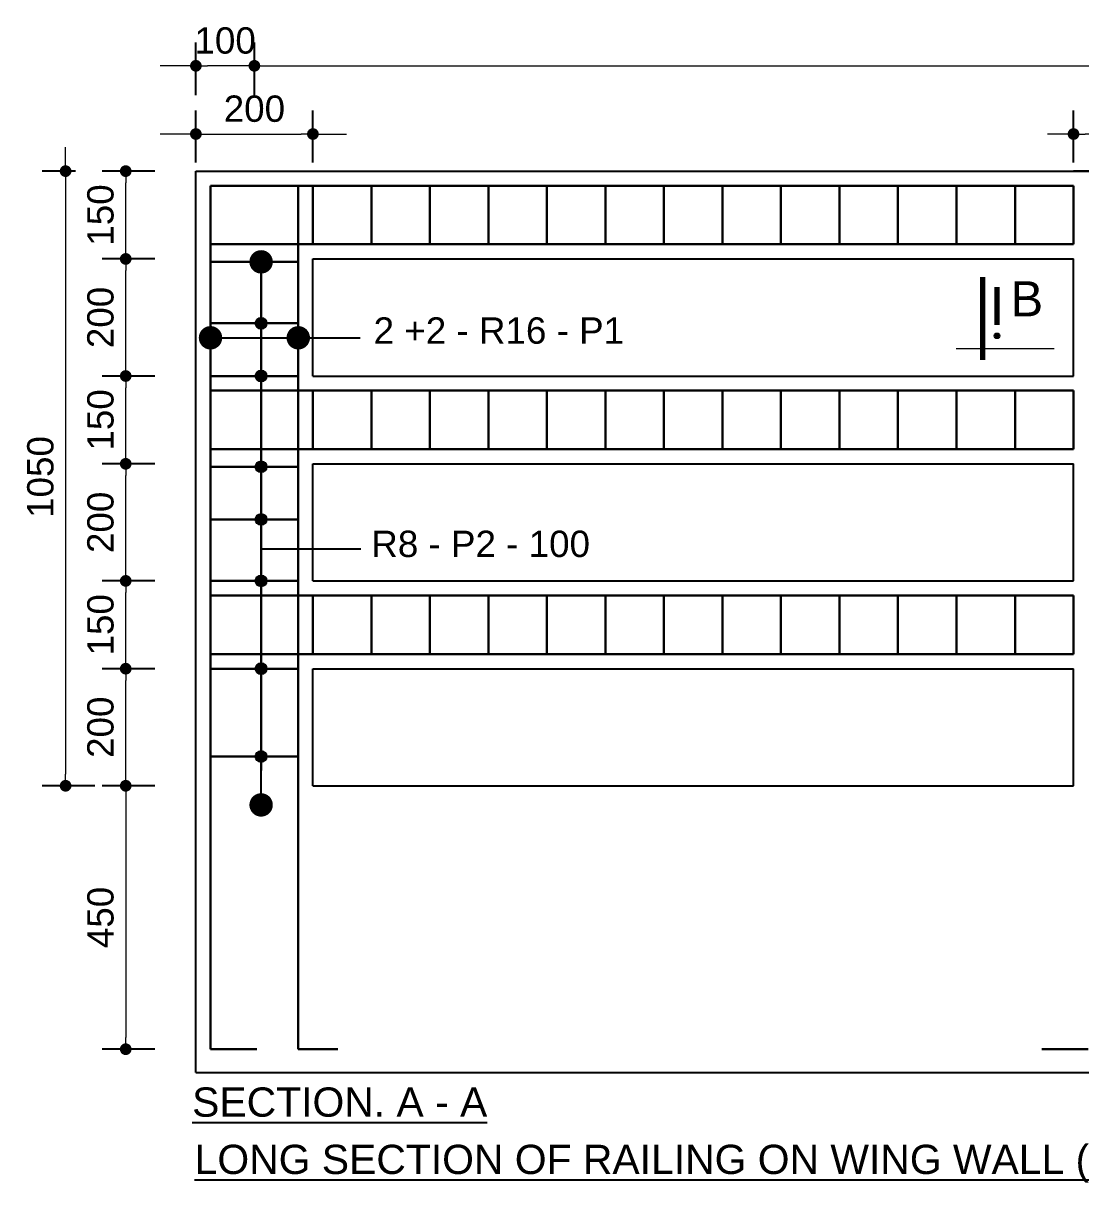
# Model space of a CAD drawing. Header units: millimetres. Extents: x 52966 to 62703, y 7652 to 27430.
# Drawn here: x 52966 to 54774, y 11349 to 13330 of the extents above; entities that cross this region are included whole.
import ezdxf

# ---------------------------------------------------------------- set-up
doc = ezdxf.new("R2010")
doc.units = ezdxf.units.MM
doc.header["$PDMODE"] = 3
for name, color, linetype, lineweight in [('Ber', 12, 'Continuous', 30), ('Deck Slab', 11, 'Continuous', 25), ('Dimision', 4, 'Continuous', 18), ('Girder Line', 200, 'Continuous', 13), ('Pile', 7, 'Continuous', 20), ('Text', 7, 'Continuous', 18)]:
    doc.layers.add(name, color=color, linetype=linetype, lineweight=lineweight)
doc.styles.get("Standard").update_dxf_attribs({"font": 'arial.ttf'})
doc.dimstyles.new('ISO-25', dxfattribs={"dimtxt": 75, "dimasz": 28, "dimexe": 75, "dimexo": 45.625, "dimgap": 20, "dimtad": 1, "dimtoh": 1, "dimdec": 0, "dimtxsty": 'Standard', "dimblk": 'DOT', "dimcen": 300, "dimclrd": 256, "dimclre": 256, "dimclrt": 256, "dimadec": 0, "dimazin": 0, "dimtfac": 1, "dimtdec": 0, "dimtix": 1, "dimtmove": 0, "dimatfit": 3, "dimldrblk": 'DOT', "dimfxl": 1, "dimlwd": -1, "dimarcsym": 0})

# ---------------------------------------------------------------- blocks, each defined once
blk = doc.blocks.new('_Dot')
at = {"color": 0, "linetype": 'ByBlock', "lineweight": -2}
blk.add_line((-0.5, 0), (-1, 0), dxfattribs=at)
at = {"color": 0, "linetype": 'ByBlock', "const_width": 0.5}
blk.add_lwpolyline([(-0.25, 0, 1), (0.25, 0, 1)], format="xyb", close=True, dxfattribs=at)
blk = doc.blocks.new('*D34')
at = {"layer": 'Defpoints', "color": 0, "linetype": 'Continuous', "transparency": 16777216}
for p in [(57772.8, 13257.6), (57772.8, 13207.6), (53361.3, 13152.6)]:
    blk.add_point(p, dxfattribs=at)
at = {"layer": 'Dimision', "linetype": 'Continuous', "lineweight": -2, "transparency": 16777216}
for p, q in [((53361.3, 13207.6), (53361.3, 13297.6)), ((57772.8, 13253.3), (57772.8, 13297.6))]:
    blk.add_line(p, q, dxfattribs=at)
at = {"layer": 'Dimision', "linetype": 'Continuous', "transparency": 16777216}
blk.add_line((53381.3, 13257.6), (57752.8, 13257.6), dxfattribs=at)
at = {"layer": 'Dimision', "linetype": 'Continuous', "transparency": 16777216, "xscale": 20, "yscale": 20, "zscale": 20, "rotation": 180}
blk.add_blockref('_Dot', (53361.3, 13257.6), dxfattribs=at)
at = {"layer": 'Dimision', "linetype": 'Continuous', "transparency": 16777216, "xscale": 20, "yscale": 20, "zscale": 20}
blk.add_blockref('_Dot', (57772.8, 13257.6), dxfattribs=at)
at = {"layer": 'Dimision', "linetype": 'Continuous', "transparency": 16777216, "insert": (55567, 13300.9), "char_height": 45, "width": 1748.65, "attachment_point": 5}
blk.add_mtext('5x1415mm c/c =7075mm For Abutment', dxfattribs=at)
blk = doc.blocks.new('*D35')
at = {"layer": 'Defpoints', "color": 0, "linetype": 'Continuous', "transparency": 16777216}
for p in [(53461.3, 13141.1), (53261.3, 13077.7), (53461.3, 13077.7)]:
    blk.add_point(p, dxfattribs=at)
at = {"layer": 'Dimision', "linetype": 'Continuous', "lineweight": -2, "transparency": 16777216}
for p, q in [((53261.3, 13092.7), (53261.3, 13181.1)), ((53461.3, 13092.7), (53461.3, 13181.1))]:
    blk.add_line(p, q, dxfattribs=at)
at = {"layer": 'Dimision', "linetype": 'Continuous', "transparency": 16777216}
blk.add_line((53281.3, 13141.1), (53441.3, 13141.1), dxfattribs=at)
at = {"layer": 'Dimision', "linetype": 'Continuous', "transparency": 16777216, "xscale": 20, "yscale": 20, "zscale": 20, "rotation": 180}
blk.add_blockref('_Dot', (53261.3, 13141.1), dxfattribs=at)
at = {"layer": 'Dimision', "linetype": 'Continuous', "transparency": 16777216, "xscale": 20, "yscale": 20, "zscale": 20}
blk.add_blockref('_Dot', (53461.3, 13141.1), dxfattribs=at)
at = {"layer": 'Dimision', "linetype": 'Continuous', "transparency": 16777216, "insert": (53361.3, 13184.1), "char_height": 45, "attachment_point": 5}
blk.add_mtext('200', dxfattribs=at)
blk = doc.blocks.new('*D36')
at = {"layer": 'Defpoints', "color": 0, "linetype": 'Continuous', "transparency": 16777216}
for p in [(54761.3, 13141.1), (54761.3, 13077.7), (54961.3, 13077.7)]:
    blk.add_point(p, dxfattribs=at)
at = {"layer": 'Dimision', "linetype": 'Continuous', "lineweight": -2, "transparency": 16777216}
for p, q in [((54761.3, 13092.7), (54761.3, 13181.1)), ((54961.3, 13092.7), (54961.3, 13181.1))]:
    blk.add_line(p, q, dxfattribs=at)
at = {"layer": 'Dimision', "linetype": 'Continuous', "transparency": 16777216}
blk.add_line((54941.3, 13141.1), (54781.3, 13141.1), dxfattribs=at)
at = {"layer": 'Dimision', "linetype": 'Continuous', "transparency": 16777216, "xscale": 20, "yscale": 20, "zscale": 20, "rotation": 180}
blk.add_blockref('_Dot', (54761.3, 13141.1), dxfattribs=at)
at = {"layer": 'Dimision', "linetype": 'Continuous', "transparency": 16777216, "xscale": 20, "yscale": 20, "zscale": 20}
blk.add_blockref('_Dot', (54961.3, 13141.1), dxfattribs=at)
at = {"layer": 'Dimision', "linetype": 'Continuous', "transparency": 16777216, "insert": (54861.3, 13184.1), "char_height": 45, "attachment_point": 5}
blk.add_mtext('200', dxfattribs=at)
blk = doc.blocks.new('*D25')
at = {"layer": 'Defpoints', "color": 0, "linetype": 'Continuous', "transparency": 16777216}
for p in [(53101.4, 13077.7), (53038.6, 12027.7), (53461.3, 12027.7)]:
    blk.add_point(p, dxfattribs=at)
at = {"layer": 'Dimision', "linetype": 'Continuous', "lineweight": -2, "transparency": 16777216}
for p, q in [((53055.8, 13077.7), (52998.6, 13077.7)), ((53088.6, 12027.7), (52998.6, 12027.7))]:
    blk.add_line(p, q, dxfattribs=at)
at = {"layer": 'Dimision', "linetype": 'Continuous', "transparency": 16777216}
blk.add_line((53038.6, 13057.7), (53038.6, 12047.7), dxfattribs=at)
at = {"layer": 'Dimision', "linetype": 'Continuous', "transparency": 16777216, "xscale": 20, "yscale": 20, "zscale": 20}
for p, rotation in [((53038.6, 13077.7), 90), ((53038.6, 12027.7), 270)]:
    blk.add_blockref('_Dot', p, dxfattribs=dict(at, rotation=rotation))
at = {"layer": 'Dimision', "linetype": 'Continuous', "transparency": 16777216, "insert": (52995.7, 12555.2), "char_height": 45, "attachment_point": 5, "rotation": 90}
blk.add_mtext('1050', dxfattribs=at)
blk = doc.blocks.new('*D27')
at = {"layer": 'Defpoints', "color": 0, "linetype": 'Continuous', "transparency": 16777216}
for p in [(53261.3, 13257.6), (53261.3, 13112.9), (53361.3, 13112.9)]:
    blk.add_point(p, dxfattribs=at)
at = {"layer": 'Dimision', "linetype": 'Continuous', "lineweight": -2, "transparency": 16777216}
for p, q in [((53261.3, 13207.6), (53261.3, 13297.6)), ((53361.3, 13207.6), (53361.3, 13297.6))]:
    blk.add_line(p, q, dxfattribs=at)
at = {"layer": 'Dimision', "linetype": 'Continuous', "transparency": 16777216}
blk.add_line((53341.3, 13257.6), (53281.3, 13257.6), dxfattribs=at)
at = {"layer": 'Dimision', "linetype": 'Continuous', "transparency": 16777216, "xscale": 20, "yscale": 20, "zscale": 20, "rotation": 180}
blk.add_blockref('_Dot', (53261.3, 13257.6), dxfattribs=at)
at = {"layer": 'Dimision', "linetype": 'Continuous', "transparency": 16777216, "xscale": 20, "yscale": 20, "zscale": 20}
blk.add_blockref('_Dot', (53361.3, 13257.6), dxfattribs=at)
at = {"layer": 'Dimision', "linetype": 'Continuous', "transparency": 16777216, "insert": (53311.3, 13300.6), "char_height": 45, "attachment_point": 5}
blk.add_mtext('100', dxfattribs=at)
blk = doc.blocks.new('*D28')
at = {"layer": 'Defpoints', "color": 0, "linetype": 'Continuous', "transparency": 16777216}
for p in [(53141.4, 12377.7), (53261.3, 12377.7), (53261.3, 12227.7)]:
    blk.add_point(p, dxfattribs=at)
at = {"layer": 'Dimision', "linetype": 'Continuous', "lineweight": -2, "transparency": 16777216}
for p, q in [((53191.4, 12377.7), (53101.4, 12377.7)), ((53191.4, 12227.7), (53101.4, 12227.7))]:
    blk.add_line(p, q, dxfattribs=at)
at = {"layer": 'Dimision', "linetype": 'Continuous', "transparency": 16777216}
blk.add_line((53141.4, 12247.7), (53141.4, 12357.7), dxfattribs=at)
at = {"layer": 'Dimision', "linetype": 'Continuous', "transparency": 16777216, "xscale": 20, "yscale": 20, "zscale": 20}
for p, rotation in [((53141.4, 12377.7), 90), ((53141.4, 12227.7), 270)]:
    blk.add_blockref('_Dot', p, dxfattribs=dict(at, rotation=rotation))
at = {"layer": 'Dimision', "linetype": 'Continuous', "transparency": 16777216, "insert": (53098.4, 12302.7), "char_height": 45, "attachment_point": 5, "rotation": 90}
blk.add_mtext('150', dxfattribs=at)
blk = doc.blocks.new('*D29')
at = {"layer": 'Defpoints', "color": 0, "linetype": 'Continuous', "transparency": 16777216}
for p in [(53141.4, 12577.7), (53261.3, 12577.7), (53261.3, 12377.7)]:
    blk.add_point(p, dxfattribs=at)
at = {"layer": 'Dimision', "linetype": 'Continuous', "lineweight": -2, "transparency": 16777216}
for p, q in [((53191.4, 12577.7), (53101.4, 12577.7)), ((53191.4, 12377.7), (53101.4, 12377.7))]:
    blk.add_line(p, q, dxfattribs=at)
at = {"layer": 'Dimision', "linetype": 'Continuous', "transparency": 16777216}
blk.add_line((53141.4, 12397.7), (53141.4, 12557.7), dxfattribs=at)
at = {"layer": 'Dimision', "linetype": 'Continuous', "transparency": 16777216, "xscale": 20, "yscale": 20, "zscale": 20}
for p, rotation in [((53141.4, 12577.7), 90), ((53141.4, 12377.7), 270)]:
    blk.add_blockref('_Dot', p, dxfattribs=dict(at, rotation=rotation))
at = {"layer": 'Dimision', "linetype": 'Continuous', "transparency": 16777216, "insert": (53098.4, 12477.7), "char_height": 45, "attachment_point": 5, "rotation": 90}
blk.add_mtext('200', dxfattribs=at)
blk = doc.blocks.new('*D30')
at = {"layer": 'Defpoints', "color": 0, "linetype": 'Continuous', "transparency": 16777216}
for p in [(53141.4, 12727.7), (53261.3, 12727.7), (53261.3, 12577.7)]:
    blk.add_point(p, dxfattribs=at)
at = {"layer": 'Dimision', "linetype": 'Continuous', "lineweight": -2, "transparency": 16777216}
for p, q in [((53191.4, 12727.7), (53101.4, 12727.7)), ((53191.4, 12577.7), (53101.4, 12577.7))]:
    blk.add_line(p, q, dxfattribs=at)
at = {"layer": 'Dimision', "linetype": 'Continuous', "transparency": 16777216}
blk.add_line((53141.4, 12597.7), (53141.4, 12707.7), dxfattribs=at)
at = {"layer": 'Dimision', "linetype": 'Continuous', "transparency": 16777216, "xscale": 20, "yscale": 20, "zscale": 20}
for p, rotation in [((53141.4, 12727.7), 90), ((53141.4, 12577.7), 270)]:
    blk.add_blockref('_Dot', p, dxfattribs=dict(at, rotation=rotation))
at = {"layer": 'Dimision', "linetype": 'Continuous', "transparency": 16777216, "insert": (53098.4, 12652.7), "char_height": 45, "attachment_point": 5, "rotation": 90}
blk.add_mtext('150', dxfattribs=at)
blk = doc.blocks.new('*D31')
at = {"layer": 'Defpoints', "color": 0, "linetype": 'Continuous', "transparency": 16777216}
for p in [(53141.4, 12927.7), (53261.3, 12927.7), (53261.3, 12727.7)]:
    blk.add_point(p, dxfattribs=at)
at = {"layer": 'Dimision', "linetype": 'Continuous', "lineweight": -2, "transparency": 16777216}
for p, q in [((53191.4, 12927.7), (53101.4, 12927.7)), ((53191.4, 12727.7), (53101.4, 12727.7))]:
    blk.add_line(p, q, dxfattribs=at)
at = {"layer": 'Dimision', "linetype": 'Continuous', "transparency": 16777216}
blk.add_line((53141.4, 12747.7), (53141.4, 12907.7), dxfattribs=at)
at = {"layer": 'Dimision', "linetype": 'Continuous', "transparency": 16777216, "xscale": 20, "yscale": 20, "zscale": 20}
for p, rotation in [((53141.4, 12927.7), 90), ((53141.4, 12727.7), 270)]:
    blk.add_blockref('_Dot', p, dxfattribs=dict(at, rotation=rotation))
at = {"layer": 'Dimision', "linetype": 'Continuous', "transparency": 16777216, "insert": (53098.4, 12827.7), "char_height": 45, "attachment_point": 5, "rotation": 90}
blk.add_mtext('200', dxfattribs=at)
blk = doc.blocks.new('*D37')
at = {"layer": 'Defpoints', "color": 0, "linetype": 'Continuous', "transparency": 16777216}
for p in [(53141.4, 13077.7), (53261.3, 13077.7), (53261.3, 12927.7)]:
    blk.add_point(p, dxfattribs=at)
at = {"layer": 'Dimision', "linetype": 'Continuous', "lineweight": -2, "transparency": 16777216}
for p, q in [((53191.4, 13077.7), (53101.4, 13077.7)), ((53191.4, 12927.7), (53101.4, 12927.7))]:
    blk.add_line(p, q, dxfattribs=at)
at = {"layer": 'Dimision', "linetype": 'Continuous', "transparency": 16777216}
blk.add_line((53141.4, 12947.7), (53141.4, 13057.7), dxfattribs=at)
at = {"layer": 'Dimision', "linetype": 'Continuous', "transparency": 16777216, "xscale": 20, "yscale": 20, "zscale": 20}
for p, rotation in [((53141.4, 13077.7), 90), ((53141.4, 12927.7), 270)]:
    blk.add_blockref('_Dot', p, dxfattribs=dict(at, rotation=rotation))
at = {"layer": 'Dimision', "linetype": 'Continuous', "transparency": 16777216, "insert": (53098.4, 13002.7), "char_height": 45, "attachment_point": 5, "rotation": 90}
blk.add_mtext('150', dxfattribs=at)
blk = doc.blocks.new('*D33')
at = {"layer": 'Defpoints', "color": 0, "linetype": 'Continuous', "transparency": 16777216}
for p in [(53141.4, 12227.7), (53261.3, 12227.7), (53261.3, 12027.7)]:
    blk.add_point(p, dxfattribs=at)
at = {"layer": 'Dimision', "linetype": 'Continuous', "lineweight": -2, "transparency": 16777216}
for p, q in [((53191.4, 12227.7), (53101.4, 12227.7)), ((53191.4, 12027.7), (53101.4, 12027.7))]:
    blk.add_line(p, q, dxfattribs=at)
at = {"layer": 'Dimision', "linetype": 'Continuous', "transparency": 16777216}
blk.add_line((53141.4, 12047.7), (53141.4, 12207.7), dxfattribs=at)
at = {"layer": 'Dimision', "linetype": 'Continuous', "transparency": 16777216, "xscale": 20, "yscale": 20, "zscale": 20}
for p, rotation in [((53141.4, 12227.7), 90), ((53141.4, 12027.7), 270)]:
    blk.add_blockref('_Dot', p, dxfattribs=dict(at, rotation=rotation))
at = {"layer": 'Dimision', "linetype": 'Continuous', "transparency": 16777216, "insert": (53098.4, 12127.7), "char_height": 45, "attachment_point": 5, "rotation": 90}
blk.add_mtext('200', dxfattribs=at)
blk = doc.blocks.new('*D38')
at = {"layer": 'Defpoints', "color": 0, "linetype": 'Continuous', "transparency": 16777216}
for p in [(53461.3, 12027.7), (53141.4, 11577.7), (53286.3, 11577.7)]:
    blk.add_point(p, dxfattribs=at)
at = {"layer": 'Dimision', "linetype": 'Continuous', "lineweight": -2, "transparency": 16777216}
for p, q in [((53191.4, 12027.7), (53101.4, 12027.7)), ((53191.4, 11577.7), (53101.4, 11577.7))]:
    blk.add_line(p, q, dxfattribs=at)
at = {"layer": 'Dimision', "linetype": 'Continuous', "transparency": 16777216}
blk.add_line((53141.4, 12007.7), (53141.4, 11597.7), dxfattribs=at)
at = {"layer": 'Dimision', "linetype": 'Continuous', "transparency": 16777216, "xscale": 20, "yscale": 20, "zscale": 20}
for p, rotation in [((53141.4, 12027.7), 90), ((53141.4, 11577.7), 270)]:
    blk.add_blockref('_Dot', p, dxfattribs=dict(at, rotation=rotation))
at = {"layer": 'Dimision', "linetype": 'Continuous', "transparency": 16777216, "insert": (53098.4, 11802.7), "char_height": 45, "attachment_point": 5, "rotation": 90}
blk.add_mtext('450', dxfattribs=at)

msp = doc.modelspace()

# ---------------------------------------------------------------- hatches: boundary and pattern name
at = {"layer": 'Dimision', "linetype": 'Continuous'}
h = msp.add_hatch(color=256, dxfattribs=at)
h.paths.add_polyline_path([(53382.8, 12817.7, 1), (53362.8, 12817.7)])
h.paths.add_polyline_path([(53382.8, 12817.7), (53362.8, 12817.7, 1)])
h = msp.add_hatch(color=256, dxfattribs=at)
h.paths.add_polyline_path([(53382.8, 12727.7, 1), (53362.8, 12727.7)])
h.paths.add_polyline_path([(53382.8, 12727.7), (53362.8, 12727.7, 1)])
h = msp.add_hatch(color=256, dxfattribs=at)
h.paths.add_polyline_path([(53362.8, 12572.7), (53382.8, 12572.7, 1)])
h.paths.add_polyline_path([(53382.8, 12572.7), (53362.8, 12572.7, 1)])
h = msp.add_hatch(color=256, dxfattribs=at)
h.paths.add_polyline_path([(53362.8, 12482.7), (53382.8, 12482.7, 1)])
h.paths.add_polyline_path([(53382.8, 12482.7), (53362.8, 12482.7, 1)])
h = msp.add_hatch(color=256, dxfattribs=at)
h.paths.add_polyline_path([(53362.8, 12377.7), (53382.8, 12377.7, 1)])
h.paths.add_polyline_path([(53382.8, 12377.7), (53362.8, 12377.7, 1)])
h = msp.add_hatch(color=256, dxfattribs=at)
h.paths.add_polyline_path([(53362.8, 12227.7), (53382.8, 12227.7, 1)])
h.paths.add_polyline_path([(53382.8, 12227.7), (53362.8, 12227.7, 1)])
h = msp.add_hatch(color=256, dxfattribs=at)
h.paths.add_polyline_path([(53362.8, 12077.7), (53382.8, 12077.7, 1)])
h.paths.add_polyline_path([(53382.8, 12077.7), (53362.8, 12077.7, 1)])
at = {"layer": 'Pile', "ltscale": 5}
h = msp.add_hatch(color=5, dxfattribs=at)
h.set_gradient(color1=(0, 0, 255), one_color=1, tint=1, name='CYLINDER')
h.paths.add_polyline_path([(54625.7, 12796.4, 1), (54635.2, 12796.4, 1)])

# ---------------------------------------------------------------- linework, layer by layer
at = {"layer": 'Ber', "linetype": 'Continuous'}
for p, q in [((53286.3, 11577.7), (53286.3, 13052.7)), ((53286.3, 13052.7), (54761.3, 13052.7)), ((53436.3, 11577.7), (53436.3, 13052.7)), ((53461.3, 12952.7), (53461.3, 13052.7)), ((53561.3, 12952.7), (53561.3, 13052.7)), ((53661.3, 12952.7), (53661.3, 13052.7)), ((53761.3, 12952.7), (53761.3, 13052.7)), ((53861.3, 12952.7), (53861.3, 13052.7)), ((53961.3, 12952.7), (53961.3, 13052.7)), ((54061.3, 12952.7), (54061.3, 13052.7)), ((54161.3, 12952.7), (54161.3, 13052.7)), ((54261.3, 12952.7), (54261.3, 13052.7)), ((54361.3, 12952.7), (54361.3, 13052.7)), ((54461.3, 12952.7), (54461.3, 13052.7)), ((54561.3, 12952.7), (54561.3, 13052.7)), ((54561.3, 12952.7), (54561.3, 13052.7)), ((54661.3, 12952.7), (54661.3, 13052.7)), ((54761.3, 12952.7), (54761.3, 13052.7)), ((54761.3, 13052.7), (54761.3, 13052.7)), ((53286.3, 12952.7), (54761.3, 12952.7)), ((54761.3, 12952.7), (54761.3, 12952.7)), ((53286.3, 12922.7), (53436.3, 12922.7)), ((53286.3, 12817.7), (53436.3, 12817.7)), ((53286.3, 12727.7), (53436.3, 12727.7)), ((53286.3, 12702.7), (54661.3, 12702.7)), ((53461.3, 12602.7), (53461.3, 12702.7)), ((53561.3, 12602.7), (53561.3, 12702.7)), ((53661.3, 12602.7), (53661.3, 12702.7)), ((53761.3, 12602.7), (53761.3, 12702.7)), ((53861.3, 12602.7), (53861.3, 12702.7)), ((53961.3, 12602.7), (53961.3, 12702.7)), ((54061.3, 12602.7), (54061.3, 12702.7)), ((54161.3, 12602.7), (54161.3, 12702.7)), ((54261.3, 12602.7), (54261.3, 12702.7)), ((54361.3, 12602.7), (54361.3, 12702.7)), ((54461.3, 12602.7), (54461.3, 12702.7)), ((54561.3, 12602.7), (54561.3, 12702.7)), ((54661.3, 12602.7), (54661.3, 12702.7)), ((54661.3, 12702.7), (54761.3, 12702.7)), ((54761.3, 12602.7), (54761.3, 12702.7)), ((53286.3, 12602.7), (54761.3, 12602.7)), ((54761.3, 12602.7), (54761.3, 12602.7)), ((53286.3, 12572.7), (53436.3, 12572.7)), ((53286.3, 12482.7), (53436.3, 12482.7)), ((53286.3, 12377.7), (53436.3, 12377.7)), ((53286.3, 12352.7), (54761.3, 12352.7)), ((53461.3, 12252.7), (53461.3, 12352.7)), ((53561.3, 12252.7), (53561.3, 12352.7)), ((53661.3, 12252.7), (53661.3, 12352.7)), ((53761.3, 12252.7), (53761.3, 12352.7)), ((53861.3, 12252.7), (53861.3, 12352.7)), ((53961.3, 12252.7), (53961.3, 12352.7)), ((54061.3, 12252.7), (54061.3, 12352.7)), ((54161.3, 12252.7), (54161.3, 12352.7)), ((54261.3, 12252.7), (54261.3, 12352.7)), ((54361.3, 12252.7), (54361.3, 12352.7)), ((54461.3, 12252.7), (54461.3, 12352.7)), ((54561.3, 12252.7), (54561.3, 12352.7)), ((54661.3, 12252.7), (54661.3, 12352.7)), ((54761.3, 12252.7), (54761.3, 12352.7)), ((54761.3, 12352.7), (54761.3, 12352.7)), ((53286.3, 12252.7), (53436.3, 12252.7)), ((53436.3, 12252.7), (54761.3, 12252.7)), ((54761.3, 12252.7), (54761.3, 12252.7)), ((53286.3, 12227.7), (53436.3, 12227.7)), ((53286.3, 12077.7), (53436.3, 12077.7)), ((53286.3, 11577.7), (53365.6, 11577.7)), ((53436.3, 11577.7), (53504, 11577.7)), ((54707, 11577.7), (54786.3, 11577.7))]:
    msp.add_line(p, q, dxfattribs=at)
at = {"layer": 'Deck Slab', "linetype": 'Continuous'}
for p, q in [((53261.3, 13077.7), (55592.3, 13077.7)), ((53261.3, 11537.7), (53261.3, 13077.7)), ((55592.3, 13077.7), (54761.3, 13077.7)), ((53461.3, 12727.7), (53461.3, 12927.7)), ((53461.3, 12927.7), (54761.3, 12927.7)), ((53461.3, 12927.7), (54761.3, 12927.7)), ((54761.3, 12727.7), (54761.3, 12927.7)), ((53461.3, 12727.7), (54761.3, 12727.7)), ((53461.3, 12727.7), (54761.3, 12727.7)), ((53461.3, 12602.7), (53461.3, 12702.7)), ((53461.3, 12377.7), (53461.3, 12577.7)), ((53461.3, 12577.7), (54761.3, 12577.7)), ((53461.3, 12577.7), (54761.3, 12577.7)), ((54761.3, 12377.7), (54761.3, 12577.7)), ((53372.8, 12432.2), (53543.4, 12432.2)), ((53461.3, 12377.7), (54761.3, 12377.7)), ((53461.3, 12377.7), (54761.3, 12377.7)), ((53461.3, 12252.7), (53461.3, 12352.7)), ((53461.3, 12027.7), (53461.3, 12227.7)), ((53461.3, 12227.7), (54761.3, 12227.7)), ((53461.3, 12227.7), (54761.3, 12227.7)), ((54761.3, 12027.7), (54761.3, 12227.7)), ((53461.3, 12027.7), (54761.3, 12027.7)), ((53261.3, 11537.7), (55599.3, 11537.7))]:
    msp.add_line(p, q, dxfattribs=at)
msp.add_circle((53372.8, 12898.7), 3.637978807091713e-12, dxfattribs=at)
at = {"layer": 'Dimision', "linetype": 'Continuous'}
for p, q in [((53261.3, 13257.6), (53200.4, 13257.6)), ((53261.3, 13141.1), (53200.4, 13141.1)), ((53461.3, 13141.1), (53519, 13141.1)), ((54761.3, 13141.1), (54716.9, 13141.1)), ((53038.6, 13077.7), (53038.6, 13118.7))]:
    msp.add_line(p, q, dxfattribs=at)
for centre in [(53372.8, 12817.7), (53372.8, 12727.7), (53372.8, 12572.7), (53372.8, 12482.7), (53372.8, 12377.7), (53372.8, 12227.7), (53372.8, 12077.7)]:
    msp.add_circle(centre, 10, dxfattribs=at)
at = {"layer": 'Pile', "ltscale": 5}
msp.add_line((54728.2, 12774), (54560.9, 12774), dxfattribs=at)
at = {"layer": 'Pile', "ltscale": 5, "const_width": 9.49}
for points in [[(54606, 12755), (54606, 12896.6)], [(54630.5, 12814.7), (54630.5, 12879.5)]]:
    msp.add_lwpolyline(points, dxfattribs=at)
at = {"layer": 'Pile', "ltscale": 5}
msp.add_circle((54630.5, 12796.4), 4.75, dxfattribs=at)

# ---------------------------------------------------------------- texts
at = {"layer": 'Deck Slab', "linetype": 'Continuous', "insert": (53254.9, 11512.4), "char_height": 50, "attachment_point": 1}
msp.add_mtext('{\\LSECTION. A - A}', dxfattribs=at)
at = {"layer": 'Deck Slab', "linetype": 'Continuous', "insert": (53259.2, 11414.5), "char_height": 50, "width": 2201.052, "attachment_point": 1}
msp.add_mtext('{\\LLONG SECTION OF RAILING ON WING WALL (A1 & A2)}', dxfattribs=at)
at = {"layer": 'Girder Line'}
msp.add_text('B', height=60, dxfattribs=at).set_placement((54653.6, 12829.6))
at = {"layer": 'Text', "linetype": 'Continuous', "char_height": 45, "attachment_point": 1}
for s, insert in [('2 +2 - R16 - P1', (53565.1, 12827.9)), ('R8 - P2 - 100 ', (53561.1, 12463.5))]:
    msp.add_mtext(s, dxfattribs=dict(at, insert=insert))

# ---------------------------------------------------------------- dimensions: what is measured, and where the dimension line sits
at = {"layer": 'Dimision', "linetype": 'Continuous'}
dim = msp.add_linear_dim(base=(53261.3, 13257.6), p1=(53361.3, 13112.9), p2=(53261.3, 13112.9), dimstyle='ISO-25', override={"dimtxt": 45, "dimasz": 20, "dimexe": 40, "dimtmove": 1, "dimfxl": 50, "dimfxlon": 1}, dxfattribs=at)
dim.commit()
dim.dimension.update_dxf_attribs({"geometry": '*D27', "text_midpoint": (53311.3, 13257.6), "dimtype": 160})
dim = msp.add_linear_dim(base=(57772.8, 13257.6), p1=(53361.3, 13152.6), p2=(57772.8, 13207.6), text='5x1415mm c/c =7075mm For Abutment', dimstyle='ISO-25', override={"dimtxt": 45, "dimasz": 20, "dimexe": 40, "dimtmove": 1, "dimfxl": 50, "dimfxlon": 1}, dxfattribs=at)
dim.commit()
dim.dimension.update_dxf_attribs({"geometry": '*D34', "text_midpoint": (55567, 13300.9)})
for base, p1, p2, picture, middle in [((53461.3, 13141.1), (53261.3, 13077.7), (53461.3, 13077.7), '*D35', (53361.3, 13184.1)), ((54761.3, 13141.1), (54961.3, 13077.7), (54761.3, 13077.7), '*D36', (54861.3, 13184.1))]:
    dim = msp.add_linear_dim(base=base, p1=p1, p2=p2, dimstyle='ISO-25', override={"dimtxt": 45, "dimasz": 20, "dimexe": 40, "dimexo": 15, "dimtmove": 1}, dxfattribs=at)
    dim.commit()
    dim.dimension.update_dxf_attribs({"geometry": picture, "text_midpoint": middle})
dim = msp.add_linear_dim(base=(53038.6, 12027.7), p1=(53101.4, 13077.7), p2=(53461.3, 12027.7), angle=90, dimstyle='ISO-25', override={"dimtxt": 45, "dimasz": 20, "dimexe": 40, "dimtmove": 1, "dimfxl": 50, "dimfxlon": 1}, dxfattribs=at)
dim.commit()
dim.dimension.update_dxf_attribs({"geometry": '*D25', "text_midpoint": (53038.6, 12555.2), "dimtype": 160})
for base, p1, p2, picture, middle in [((53141.4, 13077.7), (53261.3, 12927.7), (53261.3, 13077.7), '*D37', (53098.4, 13002.7)), ((53141.4, 12927.7), (53261.3, 12727.7), (53261.3, 12927.7), '*D31', (53098.4, 12827.7)), ((53141.4, 12727.7), (53261.3, 12577.7), (53261.3, 12727.7), '*D30', (53098.4, 12652.7)), ((53141.4, 12577.7), (53261.3, 12377.7), (53261.3, 12577.7), '*D29', (53098.4, 12477.7)), ((53141.4, 12377.7), (53261.3, 12227.7), (53261.3, 12377.7), '*D28', (53098.4, 12302.7)), ((53141.4, 12227.7), (53261.3, 12027.7), (53261.3, 12227.7), '*D33', (53098.4, 12127.7)), ((53141.4, 11577.7), (53461.3, 12027.7), (53286.3, 11577.7), '*D38', (53098.4, 11802.7))]:
    dim = msp.add_linear_dim(base=base, p1=p1, p2=p2, angle=90, dimstyle='ISO-25', override={"dimtxt": 45, "dimasz": 20, "dimexe": 40, "dimtmove": 1, "dimfxl": 50, "dimfxlon": 1}, dxfattribs=at)
    dim.commit()
    dim.dimension.update_dxf_attribs({"geometry": picture, "text_midpoint": middle})

# ---------------------------------------------------------------- leaders
at = {"layer": 'Deck Slab', "linetype": 'Continuous'}
for points, override in [([(53372.8, 12922.7), (53372.8, 12054)], {"dimasz": 40, "dimtad": 0}), ([(53372.8, 11995), (53372.8, 12922.7)], {"dimasz": 40, "dimtad": 0}), ([(53286.3, 12793), (53542, 12793)], {"dimasz": 40, "dimgap": 15, "dimtad": 0}), ([(53436.3, 12793), (53542, 12793)], {"dimasz": 40, "dimgap": 15, "dimtad": 0})]:
    msp.add_leader(points, dimstyle='ISO-25', override=override, dxfattribs=at)

doc.saveas('drawing.dxf')
